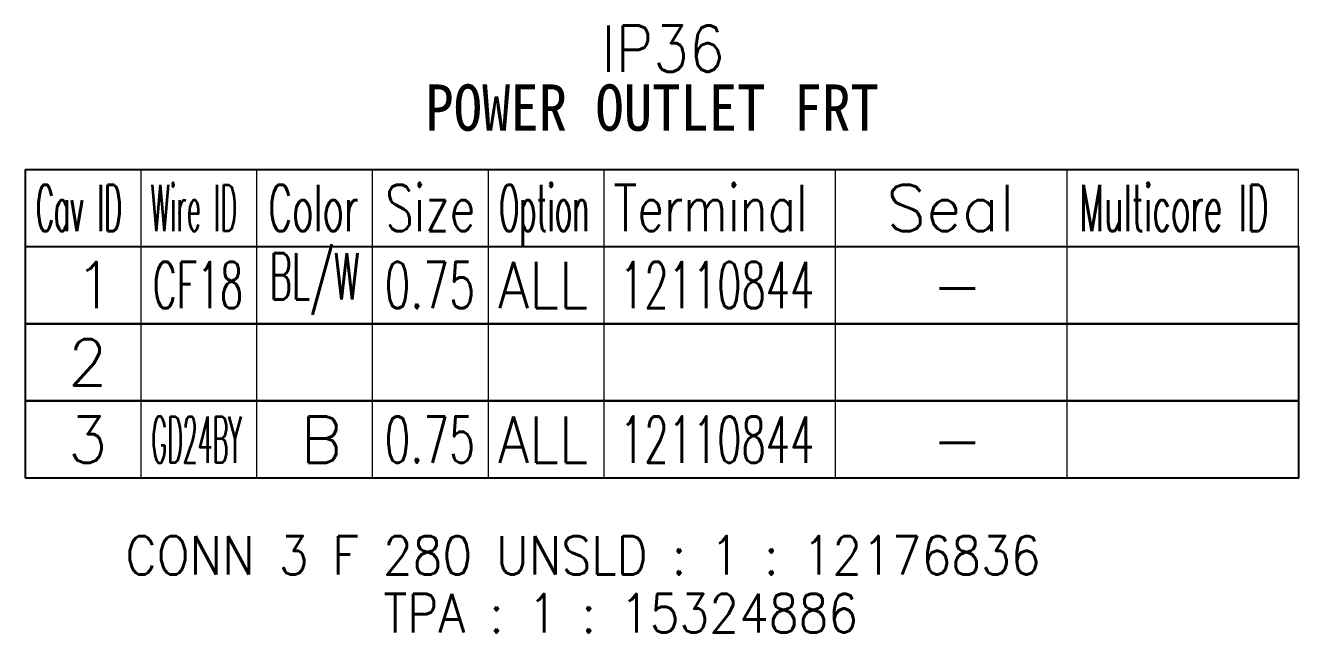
# Model space of a CAD drawing. Header units: inches. Extents: x 47316 to 59086, y 3141 to 11743.
# Drawn here: x 52742.2 to 52824.7, y 8549.3 to 8588.6 of the extents above; entities that cross this region are included whole.
import ezdxf

# ---------------------------------------------------------------- set-up
doc = ezdxf.new("R2010")
doc.units = ezdxf.units.IN
doc.header["$MEASUREMENT"] = 0
doc.styles.get("Standard").update_dxf_attribs({"font": ''})
doc.styles.get('Standard').set_extended_font_data('SimSun')

msp = doc.modelspace()

# ---------------------------------------------------------------- linework, layer by layer
at = {"color": 0, "linetype": 'Continuous', "lineweight": -2}
for p, q in [((52742.181, 8579.251), (52824.681, 8579.251)), ((52742.181, 8574.251), (52742.181, 8579.251)), ((52742.181, 8574.251), (52824.681, 8574.251))]:
    msp.add_line(p, q, dxfattribs=at)
at = {"color": 7, "linetype": 'Continuous', "lineweight": 15}
for p, q in [((52749.681, 8574.251), (52749.681, 8579.251)), ((52757.181, 8574.251), (52757.181, 8579.251)), ((52764.681, 8574.251), (52764.681, 8579.251)), ((52772.181, 8574.251), (52772.181, 8579.251)), ((52779.681, 8574.251), (52779.681, 8579.251)), ((52794.681, 8574.251), (52794.681, 8579.251)), ((52809.681, 8574.251), (52809.681, 8579.251)), ((52824.681, 8574.251), (52824.681, 8579.251))]:
    msp.add_line(p, q, dxfattribs=at)
at = {"color": 102, "linetype": 'Continuous', "lineweight": 15}
for p, q in [((52749.681, 8569.251), (52749.681, 8574.251)), ((52757.181, 8569.251), (52757.181, 8574.251)), ((52764.681, 8569.251), (52764.681, 8574.251)), ((52772.181, 8569.251), (52772.181, 8574.251)), ((52779.681, 8569.251), (52779.681, 8574.251)), ((52794.681, 8569.251), (52794.681, 8574.251)), ((52809.681, 8569.251), (52809.681, 8574.251)), ((52749.681, 8564.251), (52749.681, 8569.251)), ((52757.181, 8564.251), (52757.181, 8569.251)), ((52764.681, 8564.251), (52764.681, 8569.251)), ((52772.181, 8564.251), (52772.181, 8569.251)), ((52779.681, 8564.251), (52779.681, 8569.251)), ((52794.681, 8564.251), (52794.681, 8569.251)), ((52809.681, 8564.251), (52809.681, 8569.251)), ((52749.681, 8559.251), (52749.681, 8564.251)), ((52757.181, 8559.251), (52757.181, 8564.251)), ((52764.681, 8559.251), (52764.681, 8564.251)), ((52772.181, 8559.251), (52772.181, 8564.251)), ((52779.681, 8559.251), (52779.681, 8564.251)), ((52794.681, 8559.251), (52794.681, 8564.251)), ((52809.681, 8559.251), (52809.681, 8564.251))]:
    msp.add_line(p, q, dxfattribs=at)
at = {"color": 0, "linetype": 'Continuous', "lineweight": -2}
for points in [[(52742.181, 8569.251), (52742.181, 8574.251), (52824.681, 8574.251), (52824.681, 8569.251)], [(52742.181, 8564.251), (52742.181, 8569.251), (52824.681, 8569.251), (52824.681, 8564.251)], [(52742.181, 8559.251), (52742.181, 8564.251), (52824.681, 8564.251), (52824.681, 8559.251)]]:
    msp.add_lwpolyline(points, close=True, dxfattribs=at)

# ---------------------------------------------------------------- texts
at = {"color": 6, "linetype": 'Continuous', "lineweight": 20, "char_height": 3, "attachment_point": 1}
for s, insert, width in [('\\Fromans.shx;\\W0.9000000000;\\T1.0000000000;\\o\\lIP36', (52779.51, 8588.569), 8.87143), ('\\f黑体|b0|i0|c1|p0;\\W0.9000000000;\\T1.0000000000;\\o\\lPOWER OUTLET FRT', (52768.096, 8584.751), 31.06517)]:
    msp.add_mtext(s, dxfattribs=dict(at, insert=insert, width=width))
at = {"color": 7, "linetype": 'Continuous', "lineweight": 15, "char_height": 3, "attachment_point": 1}
for s, insert, width in [('\\Fromans.shx;\\W0.4026548673;\\T1.0000000000;\\o\\lWire ID', (52750.296, 8578.251), 6.5), ('\\Fromans.shx;\\W0.7222222222;\\T1.0000000000;\\o\\lSize', (52765.491, 8578.251), 6.5), ('\\Fromans.shx;\\W0.4595959596;\\T1.0000000000;\\o\\lOption', (52772.878, 8578.251), 6.5), ('\\Fromans.shx;\\W0.7480916031;\\T1.0000000000;\\o\\lTerminal', (52780.288, 8578.251), 14), ('\\Fromans.shx;\\W0.5185185185;\\T1.0000000000;\\o\\lMulticore ID', (52810.477, 8578.251), 14), ('\\Fromans.shx;\\W0.4292452830;\\T1.0000000000;\\o\\lCav ID', (52742.865, 8578.251), 6.5), ('\\Fromans.shx;\\W0.5687500000;\\T1.0000000000;\\o\\lColor', (52757.925, 8578.251), 6.5), ('\\Fromans.shx;\\W1.0000000000;\\T1.0000000000;\\o\\lSeal', (52797.967, 8578.251), 9.28571), ('\\Fromans.shx;\\W1.0000000000;\\T1.0000000000;\\o\\l1', (52745.36, 8573.251), 2.85714), ('\\Fromans.shx;\\W1.0000000000;\\T1.0000000000;\\o\\l2', (52744.931, 8568.251), 2.85714), ('\\Fromans.shx;\\W1.0000000000;\\T1.0000000000;\\o\\l3', (52744.931, 8563.251), 2.85714)]:
    msp.add_mtext(s, dxfattribs=dict(at, insert=insert, width=width))
at = {"color": 140, "linetype": 'Continuous', "lineweight": 15, "char_height": 3, "attachment_point": 1}
for s, insert, width in [('\\Fromans.shx;\\W0.5416666667;\\T1.0000000000;\\o\\lBL/W', (52757.991, 8573.823), 6.5), ('\\Fromans.shx;\\W0.8750000000;\\T1.0000000000;\\o\\lALL', (52772.806, 8573.251), 6.5), ('\\Fromans.shx;\\W1.0000000000;\\T1.0000000000;\\o\\l-', (52800.895, 8573.251), 3.71429), ('\\Fromans.shx;\\W1.0000000000;\\T1.0000000000;\\o\\lB', (52760.002, 8563.251), 3), ('\\Fromans.shx;\\W0.8750000000;\\T1.0000000000;\\o\\lALL', (52772.806, 8563.251), 6.5), ('\\Fromans.shx;\\W1.0000000000;\\T1.0000000000;\\o\\l-', (52800.895, 8563.251), 3.71429)]:
    msp.add_mtext(s, dxfattribs=dict(at, insert=insert, width=width))
at = {"color": 21, "linetype": 'Continuous', "lineweight": 15, "char_height": 3, "attachment_point": 1}
for s, insert, width in [('\\Fromans.shx;\\W0.5759493671;\\T1.0000000000;\\o\\lCF18', (52750.428, 8573.251), 6.5), ('\\Fromans.shx;\\W0.6500000000;\\T1.0000000000;\\o\\l0.75', (52765.46, 8573.251), 6.5), ('\\Fromans.shx;\\W0.6125000000;\\T1.0000000000;\\o\\l12110844', (52780.706, 8573.251), 14), ('\\Fromans.shx;\\W0.3760330579;\\T1.0000000000;\\o\\lGD24BY', (52750.342, 8563.251), 6.5), ('\\Fromans.shx;\\W0.6500000000;\\T1.0000000000;\\o\\l0.75', (52765.46, 8563.251), 6.5), ('\\Fromans.shx;\\W0.6125000000;\\T1.0000000000;\\o\\l12110844', (52780.706, 8563.251), 14)]:
    msp.add_mtext(s, dxfattribs=dict(at, insert=insert, width=width))
at = {"color": 42, "linetype": 'Continuous', "lineweight": 15, "char_height": 2.5, "attachment_point": 1}
for s, insert, width in [('\\Fromans.shx;\\W0.9000000000;\\T1.0000000000;\\o\\lCONN 3 F 280 UNSLD : 1 : 12176836', (52748.663, 8555.501), 70.17857), ('\\Fromans.shx;\\W0.9000000000;\\T1.0000000000;\\o\\lTPA : 1 : 15324886', (52765.377, 8551.751), 36.32143)]:
    msp.add_mtext(s, dxfattribs=dict(at, insert=insert, width=width))

doc.saveas('drawing.dxf')
